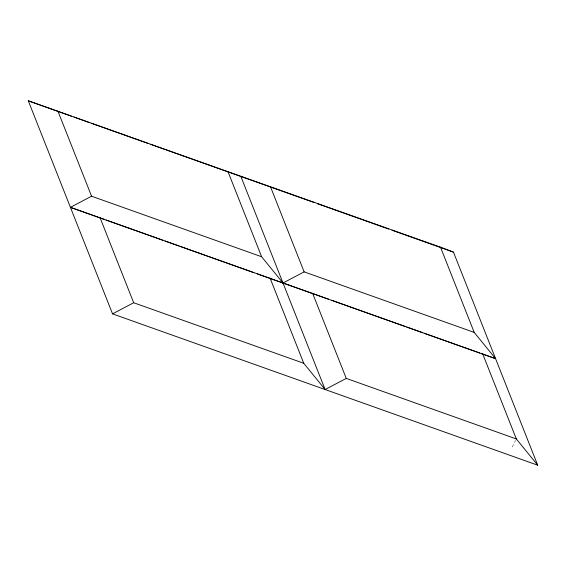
<?xml version="1.0" encoding="UTF-8"?>
<svg xmlns="http://www.w3.org/2000/svg" width="566" height="566" viewBox="0 0 566 566"><rect width="100%" height="100%" fill="white"/><g stroke="black" fill="none" stroke-linecap="round" stroke-linejoin="round"><path stroke-width="0.42" stroke-dasharray="2.83 2.12" d="M512.23 446.97L515.584 440.398"/><path stroke-width="0.85" d="M104.469 219.459L70.417 207.34L91.565 196.218L261.626 256.745L283 283L495.583 358.66L474.202 332.405L440.511 247.179L28.3 100.812L112.542 313.868L537.7 465.188L453.458 252.132L440.511 247.179M112.542 313.868L133.682 302.746L303.744 363.273L325.117 389.528L346.265 378.406L516.326 438.933L537.7 465.188M474.202 332.405L304.14 271.878L283 283L70.417 207.34M28.3 100.812L71.479 116.179M73.969 117.063L89.746 122.681M91.409 123.275L147.875 143.368M150.365 144.259L164.487 149.282M166.142 149.87L313.953 202.479M317.278 203.661L388.686 229.081M392.012 230.263L453.458 252.132M106.125 220.047L162.591 240.147M165.088 241.031L179.203 246.054M180.865 246.649L253.936 272.656M257.261 273.838L328.669 299.258M331.994 300.44L405.065 326.448M406.728 327.035L422.505 332.652M424.167 333.247L479.805 353.043M481.461 353.637L495.583 358.66M482.628 353.708L516.326 438.933M270.442 186.653L304.14 271.878M312.566 293.181L346.265 378.406M240.883 176.472L325.117 389.528M227.928 171.519L261.626 256.745M270.053 278.048L303.744 363.273M57.866 110.993L91.565 196.218M99.984 217.521L133.682 302.746"/></g></svg>
